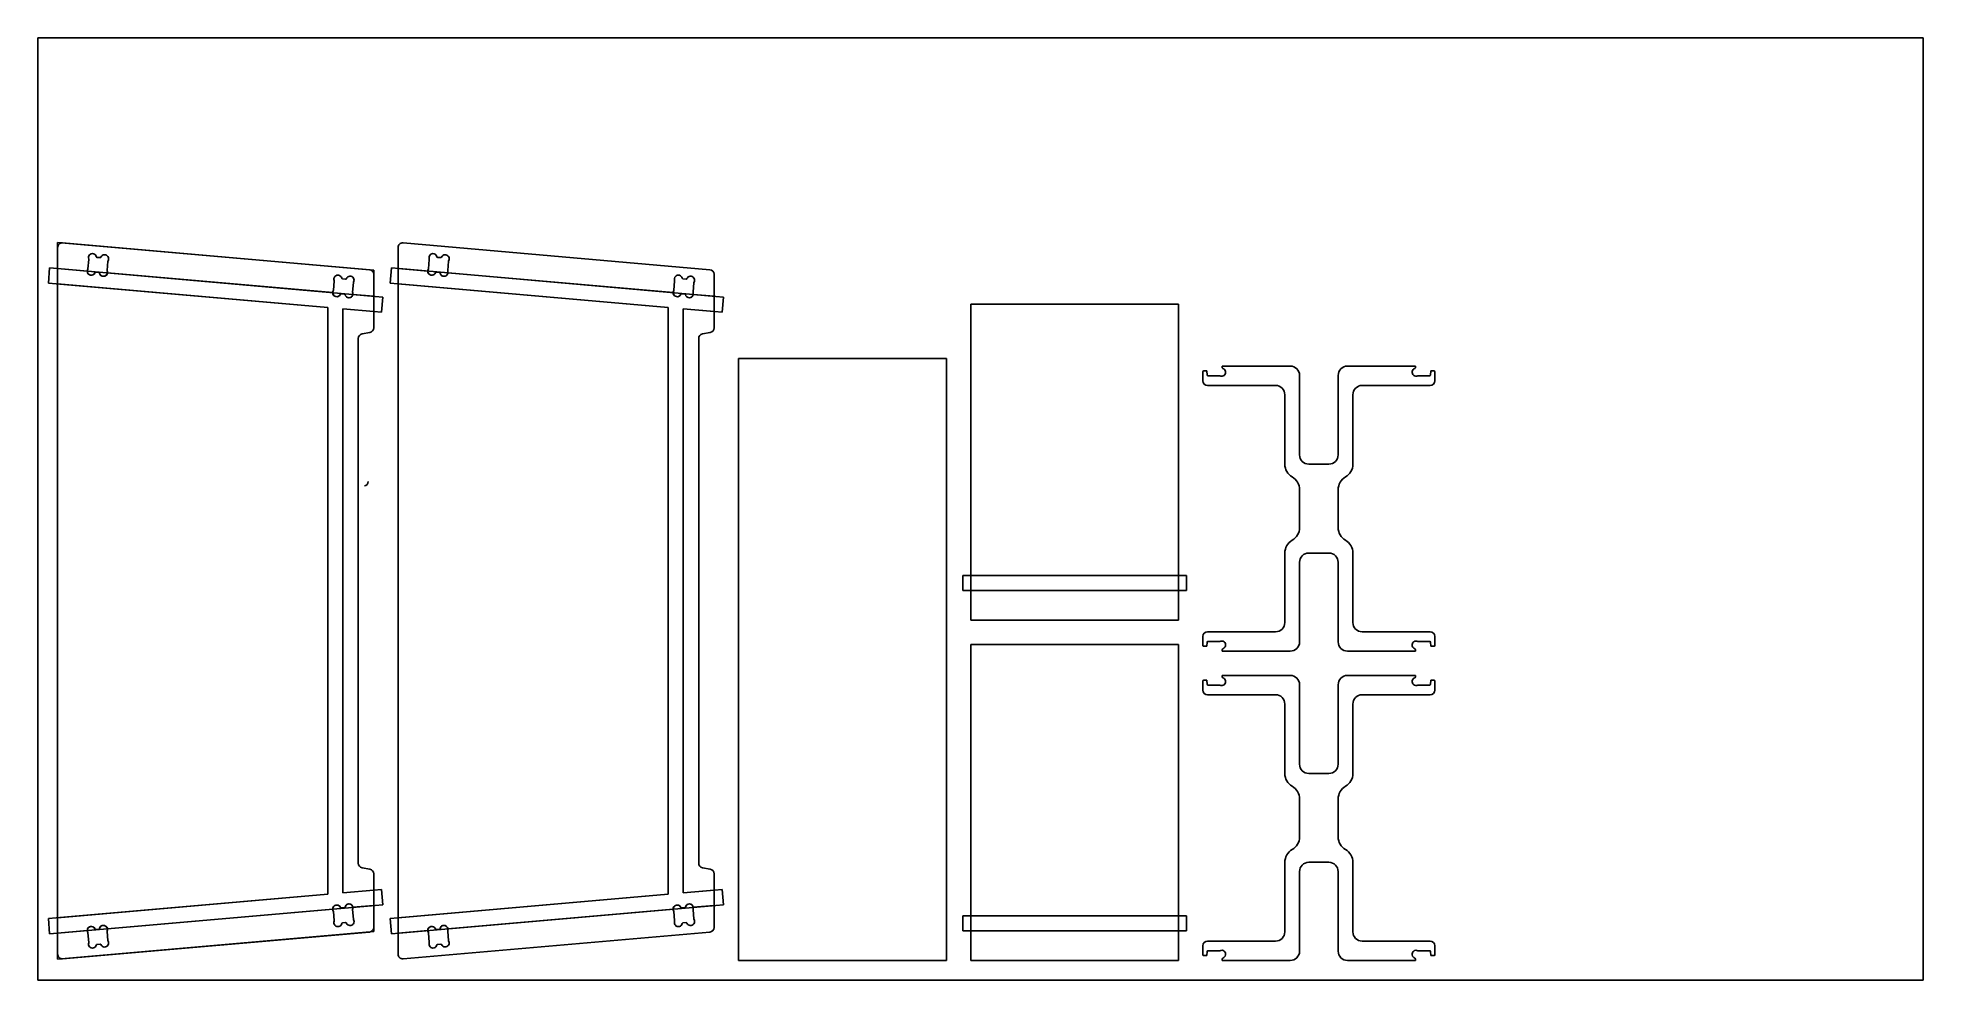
# Model space of a CAD drawing. Extents: x 0 to 96.1, y 0.2 to 48.2.
import ezdxf

# ---------------------------------------------------------------- set-up
doc = ezdxf.new("R2010")
doc.units = 0
doc.header["$MEASUREMENT"] = 0
doc.layers.get('0').update_dxf_attribs({"linetype": 'CONTINUOUS'})
for name, color, linetype in [('BOX_STOCK', 1, 'CONTINUOUS'), ('POCKETS', 171, 'CONTINUOUS'), ('PROFILES_INSIDE', 4, 'CONTINUOUS'), ('PROFILES_OUTSIDE', 6, 'CONTINUOUS')]:
    doc.layers.add(name, color=color, linetype=linetype)

msp = doc.modelspace()

# ---------------------------------------------------------------- linework, layer by layer
at = {"color": 7, "linetype": 'CONTINUOUS'}
for p, q in [((1.022, 36.438), (1.022, 37.512)), ((1.278, 37.747), (16.91, 36.38)), ((18.365, 37.512), (18.365, 36.438)), ((34.254, 36.38), (18.622, 37.747)), ((2.565, 36.419), (2.608, 36.908)), ((3.031, 37.008), (3.19, 36.994)), ((3.589, 36.822), (3.546, 36.334)), ((19.915, 36.419), (19.958, 36.908)), ((20.38, 37.008), (20.539, 36.994)), ((20.938, 36.822), (20.895, 36.333)), ((1.022, 36.438), (2.533, 36.305)), ((1.022, 36.438), (1.022, 35.658)), ((1.022, 3.352), (1.022, 35.658)), ((14.788, 34.454), (1.022, 35.658)), ((2.965, 36.248), (3.123, 36.234)), ((3.558, 36.216), (15.039, 35.211)), ((15.071, 35.325), (15.114, 35.814)), ((15.537, 35.914), (15.696, 35.9)), ((16.095, 35.728), (16.052, 35.239)), ((17.126, 36.145), (17.126, 35.029)), ((19.883, 36.305), (18.365, 36.438)), ((18.365, 35.658), (18.365, 36.438)), ((18.365, 35.658), (18.365, 3.352)), ((18.365, 35.658), (32.131, 34.454)), ((20.314, 36.247), (20.472, 36.233)), ((32.383, 35.211), (20.907, 36.215)), ((32.415, 35.325), (32.458, 35.814)), ((32.881, 35.914), (33.039, 35.9)), ((33.438, 35.728), (33.396, 35.239)), ((34.47, 35.029), (34.47, 36.145)), ((15.47, 35.153), (15.629, 35.14)), ((16.064, 35.122), (17.126, 35.029)), ((17.126, 34.249), (17.126, 35.029)), ((32.814, 35.153), (32.973, 35.14)), ((34.47, 35.029), (33.407, 35.122)), ((34.47, 35.029), (34.47, 34.249)), ((58.133, 34.624), (47.541, 34.624)), ((47.541, 34.624), (47.541, 20.798)), ((58.133, 20.798), (58.133, 34.624)), ((14.788, 4.557), (14.788, 34.454)), ((15.551, 34.387), (15.551, 4.624)), ((17.126, 34.249), (15.551, 34.387)), ((17.126, 34.249), (17.126, 33.41)), ((32.131, 34.454), (32.131, 4.557)), ((32.895, 4.624), (32.895, 34.387)), ((32.895, 34.387), (34.47, 34.249)), ((34.47, 33.41), (34.47, 34.249)), ((16.339, 6.136), (16.339, 32.874)), ((16.534, 33.107), (16.931, 33.177)), ((33.682, 32.874), (33.682, 6.136)), ((34.274, 33.177), (33.877, 33.107)), ((35.709, 31.855), (35.709, 1.184)), ((46.302, 31.855), (35.709, 31.855)), ((46.302, 1.184), (46.302, 31.855)), ((59.373, 31.182), (59.373, 30.72)), ((59.412, 31.222), (59.578, 31.222)), ((59.578, 31.222), (59.591, 31.012)), ((59.631, 30.976), (60.221, 30.976)), ((60.357, 31.468), (60.357, 31.388)), ((63.822, 31.468), (60.357, 31.468)), ((64.294, 26.942), (64.294, 30.995)), ((66.263, 30.995), (66.263, 26.942)), ((70.2, 31.468), (66.735, 31.468)), ((70.2, 31.388), (70.2, 31.468)), ((70.336, 30.976), (70.926, 30.976)), ((70.965, 31.012), (70.979, 31.222)), ((70.979, 31.222), (71.144, 31.222)), ((71.184, 30.72), (71.184, 31.182)), ((59.609, 30.483), (63.072, 30.483)), ((63.544, 30.011), (63.544, 26.47)), ((67.013, 26.47), (67.013, 30.011)), ((67.485, 30.483), (70.948, 30.483)), ((65.79, 26.47), (64.766, 26.47)), ((64.294, 25.171), (64.294, 23.243)), ((66.263, 23.243), (66.263, 25.171)), ((63.544, 21.944), (63.544, 18.402)), ((64.294, 17.418), (64.294, 21.471)), ((64.766, 21.944), (65.79, 21.944)), ((66.263, 21.471), (66.263, 17.418)), ((67.013, 18.402), (67.013, 21.944)), ((58.133, 20.798), (47.541, 20.798)), ((47.541, 20.039), (47.541, 20.798)), ((58.133, 20.798), (58.133, 20.039)), ((47.541, 20.039), (47.541, 18.524)), ((47.541, 20.039), (58.133, 20.039)), ((58.133, 18.524), (58.133, 20.039)), ((47.541, 18.524), (58.133, 18.524)), ((59.373, 17.694), (59.373, 17.231)), ((59.591, 17.401), (59.578, 17.192)), ((63.072, 17.93), (59.609, 17.93)), ((60.221, 17.438), (59.631, 17.438)), ((70.948, 17.93), (67.485, 17.93)), ((70.926, 17.438), (70.336, 17.438)), ((70.979, 17.192), (70.965, 17.401)), ((71.184, 17.231), (71.184, 17.694)), ((58.133, 17.284), (47.541, 17.284)), ((47.541, 17.284), (47.541, 3.459)), ((58.133, 3.459), (58.133, 17.284)), ((59.578, 17.192), (59.412, 17.192)), ((60.357, 17.025), (60.357, 16.945)), ((60.357, 16.945), (63.822, 16.945)), ((66.735, 16.945), (70.2, 16.945)), ((70.2, 16.945), (70.2, 17.025)), ((71.144, 17.192), (70.979, 17.192)), ((59.373, 15.421), (59.373, 14.958)), ((59.412, 15.46), (59.578, 15.46)), ((59.578, 15.46), (59.591, 15.251)), ((60.357, 15.706), (60.357, 15.627)), ((63.822, 15.706), (60.357, 15.706)), ((70.2, 15.706), (66.735, 15.706)), ((70.2, 15.627), (70.2, 15.706)), ((70.965, 15.251), (70.979, 15.46)), ((70.979, 15.46), (71.144, 15.46)), ((71.184, 14.958), (71.184, 15.421)), ((59.609, 14.722), (63.072, 14.722)), ((59.631, 15.214), (60.221, 15.214)), ((64.294, 11.18), (64.294, 15.234)), ((66.263, 15.234), (66.263, 11.18)), ((67.485, 14.722), (70.948, 14.722)), ((70.336, 15.214), (70.926, 15.214)), ((63.544, 14.249), (63.544, 10.708)), ((67.013, 10.708), (67.013, 14.249)), ((65.79, 10.708), (64.766, 10.708)), ((64.294, 9.409), (64.294, 7.481)), ((66.263, 7.481), (66.263, 9.409)), ((16.931, 5.833), (16.534, 5.903)), ((33.877, 5.903), (34.274, 5.833)), ((63.544, 6.182), (63.544, 2.641)), ((64.766, 6.182), (65.79, 6.182)), ((67.013, 2.641), (67.013, 6.182)), ((17.126, 5.601), (17.126, 4.761)), ((34.47, 4.761), (34.47, 5.601)), ((64.294, 1.656), (64.294, 5.71)), ((66.263, 5.71), (66.263, 1.656)), ((1.022, 3.352), (14.788, 4.557)), ((15.629, 3.871), (15.47, 3.857)), ((15.551, 4.624), (17.126, 4.761)), ((17.126, 3.982), (16.064, 3.889)), ((17.126, 3.982), (17.126, 4.761)), ((17.126, 3.982), (17.126, 2.866)), ((32.131, 4.557), (18.365, 3.352)), ((32.973, 3.871), (32.814, 3.857)), ((34.47, 4.761), (32.895, 4.624)), ((33.407, 3.889), (34.47, 3.982)), ((34.47, 4.761), (34.47, 3.982)), ((34.47, 2.866), (34.47, 3.982)), ((1.022, 3.352), (1.022, 2.573)), ((15.039, 3.799), (3.558, 2.795)), ((15.114, 3.196), (15.071, 3.685)), ((15.696, 3.11), (15.537, 3.097)), ((16.052, 3.771), (16.095, 3.282)), ((18.365, 2.573), (18.365, 3.352)), ((20.907, 2.795), (32.383, 3.799)), ((32.458, 3.196), (32.415, 3.685)), ((33.039, 3.11), (32.881, 3.097)), ((33.396, 3.771), (33.438, 3.282)), ((47.541, 3.459), (58.133, 3.459)), ((47.541, 2.699), (47.541, 3.459)), ((58.133, 3.459), (58.133, 2.699)), ((2.533, 2.705), (1.022, 2.573)), ((1.022, 1.498), (1.022, 2.573)), ((16.91, 2.631), (1.278, 1.263)), ((2.608, 2.102), (2.565, 2.591)), ((3.123, 2.777), (2.965, 2.763)), ((3.19, 2.016), (3.031, 2.002)), ((3.546, 2.677), (3.589, 2.188)), ((18.365, 2.573), (19.883, 2.705)), ((18.365, 2.573), (18.365, 1.498)), ((18.622, 1.263), (34.254, 2.631)), ((19.958, 2.103), (19.915, 2.592)), ((20.472, 2.777), (20.314, 2.763)), ((20.539, 2.017), (20.38, 2.003)), ((20.895, 2.677), (20.938, 2.189)), ((47.541, 2.699), (47.541, 1.184)), ((58.133, 2.699), (47.541, 2.699)), ((58.133, 1.184), (58.133, 2.699)), ((59.373, 1.932), (59.373, 1.469)), ((63.072, 2.168), (59.609, 2.168)), ((70.948, 2.168), (67.485, 2.168)), ((71.184, 1.469), (71.184, 1.932)), ((35.709, 1.184), (46.302, 1.184)), ((47.541, 1.184), (58.133, 1.184)), ((59.578, 1.43), (59.412, 1.43)), ((59.591, 1.639), (59.578, 1.43)), ((60.221, 1.676), (59.631, 1.676)), ((60.357, 1.264), (60.357, 1.184)), ((60.357, 1.184), (63.822, 1.184)), ((66.735, 1.184), (70.2, 1.184)), ((70.2, 1.184), (70.2, 1.264)), ((70.926, 1.676), (70.336, 1.676)), ((70.979, 1.43), (70.965, 1.639)), ((71.144, 1.43), (70.979, 1.43))]:
    msp.add_line(p, q, dxfattribs=at)
for centre, radius, start, end in [((1.258, 37.512), 0.236, 85, 180), ((18.602, 37.512), 0.236, 85, 180), ((2.797, 36.994), 0.204, 12.60048, 199.88784), ((2.569, 36.912), 0.0394, 355, 19.88784), ((3.034, 37.047), 0.0394, 192.60048, 265.00005), ((3.193, 37.033), 0.0394, 265.00005, 337.39954), ((3.417, 36.94), 0.204, 330.11219, 157.39954), ((3.628, 36.819), 0.0394, 150.11219, 175), ((20.147, 36.994), 0.204, 12.60048, 199.88784), ((19.918, 36.911), 0.0394, 355, 19.88784), ((20.384, 37.047), 0.0394, 192.60048, 265.00005), ((20.542, 37.033), 0.0394, 265.00005, 337.39954), ((20.767, 36.94), 0.204, 330.11219, 157.39954), ((20.977, 36.818), 0.0394, 150.11219, 175), ((2.737, 36.302), 0.204, 150.11212, 178.94475), ((2.737, 36.302), 0.204, 178.94475, 337.39954), ((2.526, 36.423), 0.0394, 330.11212, 355), ((2.961, 36.208), 0.0394, 85.00005, 157.39954), ((3.12, 36.194), 0.0394, 12.60048, 85.00005), ((3.357, 36.247), 0.204, 192.60048, 351.05519), ((3.585, 36.33), 0.0394, 175, 199.8879), ((3.357, 36.247), 0.204, 351.05519, 19.8879), ((15.303, 35.9), 0.204, 12.60048, 199.88784), ((15.075, 35.818), 0.0394, 355, 19.88784), ((15.54, 35.953), 0.0394, 192.60048, 265.00005), ((15.699, 35.939), 0.0394, 265.00005, 337.39954), ((15.923, 35.846), 0.204, 330.11219, 157.39954), ((16.134, 35.725), 0.0394, 150.11219, 175), ((16.89, 36.145), 0.236, 360, 85), ((20.086, 36.301), 0.204, 150.11212, 178.94475), ((20.086, 36.301), 0.204, 178.94475, 337.39954), ((19.876, 36.422), 0.0394, 330.11212, 355), ((20.31, 36.208), 0.0394, 85.00005, 157.39954), ((20.469, 36.194), 0.0394, 12.60048, 85.00005), ((20.706, 36.247), 0.204, 192.60048, 351.05519), ((20.935, 36.33), 0.0394, 175, 199.8879), ((20.706, 36.247), 0.204, 351.05519, 19.8879), ((32.647, 35.9), 0.204, 12.60048, 199.88784), ((32.419, 35.818), 0.0394, 355, 19.88784), ((32.884, 35.953), 0.0394, 192.60048, 265.00005), ((33.043, 35.939), 0.0394, 265.00005, 337.39954), ((33.267, 35.846), 0.204, 330.11219, 157.39954), ((33.478, 35.725), 0.0394, 150.11219, 175), ((34.233, 36.145), 0.236, 0, 85), ((15.243, 35.208), 0.204, 150.11212, 178.94475), ((15.243, 35.208), 0.204, 178.94475, 337.39954), ((15.032, 35.329), 0.0394, 330.11212, 355), ((15.467, 35.114), 0.0394, 85.00005, 157.39954), ((15.626, 35.1), 0.0394, 12.60048, 85.00005), ((15.863, 35.153), 0.204, 192.60048, 351.05519), ((16.091, 35.236), 0.0394, 175, 199.8879), ((15.863, 35.153), 0.204, 351.05519, 19.8879), ((32.586, 35.208), 0.204, 150.11212, 178.94475), ((32.586, 35.208), 0.204, 178.94475, 337.39954), ((32.376, 35.329), 0.0394, 330.11212, 355), ((32.811, 35.114), 0.0394, 85.00005, 157.39954), ((32.969, 35.1), 0.0394, 12.60048, 85.00005), ((33.206, 35.153), 0.204, 192.60048, 351.05519), ((33.435, 35.236), 0.0394, 175, 199.8879), ((33.206, 35.153), 0.204, 351.05519, 19.8879), ((16.575, 32.874), 0.236, 100, 180), ((16.89, 33.41), 0.236, 280, 360), ((33.918, 32.874), 0.236, 100, 180), ((34.233, 33.41), 0.236, 280, 0), ((59.412, 31.182), 0.0394, 90, 180), ((59.631, 31.015), 0.0394, 183.66194, 270), ((60.221, 30.936), 0.0394, 65.11211, 90), ((60.323, 31.157), 0.204, 245.11211, 72.39953), ((60.396, 31.388), 0.0394, 180, 252.39953), ((63.822, 30.995), 0.472, 0, 90), ((66.735, 30.995), 0.472, 90, 180), ((70.234, 31.157), 0.204, 107.60047, 294.88789), ((70.16, 31.388), 0.0394, 287.60047, 0), ((70.336, 30.936), 0.0394, 90, 114.88789), ((70.926, 31.015), 0.0394, 270, 356.33806), ((71.144, 31.182), 0.0394, 0, 90), ((59.609, 30.72), 0.236, 180, 270), ((63.072, 30.011), 0.472, 0, 90), ((67.485, 30.011), 0.472, 90, 180), ((70.948, 30.72), 0.236, 270, 0), ((64.766, 26.942), 0.472, 180, 270), ((65.79, 26.942), 0.472, 270, 0), ((64.294, 26.47), 0.75, 180, 240), ((66.263, 26.47), 0.75, 300, 0), ((63.544, 25.171), 0.75, 0, 60), ((67.013, 25.171), 0.75, 120, 180), ((63.544, 23.243), 0.75, 300, 0), ((67.013, 23.243), 0.75, 180, 240), ((64.294, 21.944), 0.75, 120, 180), ((66.263, 21.944), 0.75, 0, 60), ((64.766, 21.471), 0.472, 90, 180), ((65.79, 21.471), 0.472, 0, 90), ((63.072, 18.402), 0.472, 270, 0), ((67.485, 18.402), 0.472, 180, 270), ((59.609, 17.694), 0.236, 90, 180), ((59.631, 17.398), 0.0394, 90, 176.33806), ((60.221, 17.477), 0.0394, 270, 294.88789), ((60.323, 17.257), 0.204, 287.60047, 114.88789), ((63.822, 17.418), 0.472, 270, 0), ((66.735, 17.418), 0.472, 180, 270), ((70.234, 17.257), 0.204, 65.11211, 252.39953), ((70.336, 17.477), 0.0394, 245.11211, 270), ((70.926, 17.398), 0.0394, 3.66194, 90), ((70.948, 17.694), 0.236, 0, 90), ((59.412, 17.231), 0.0394, 180, 270), ((60.396, 17.025), 0.0394, 107.60047, 180), ((70.16, 17.025), 0.0394, 0, 72.39953), ((71.144, 17.231), 0.0394, 270, 0), ((59.412, 15.421), 0.0394, 90, 180), ((60.323, 15.395), 0.204, 245.11211, 72.39953), ((60.396, 15.627), 0.0394, 180, 252.39953), ((63.822, 15.234), 0.472, 0, 90), ((66.735, 15.234), 0.472, 90, 180), ((70.234, 15.395), 0.204, 107.60047, 294.88789), ((70.16, 15.627), 0.0394, 287.60047, 0), ((71.144, 15.421), 0.0394, 0, 90), ((59.609, 14.958), 0.236, 180, 270), ((59.631, 15.253), 0.0394, 183.66194, 270), ((60.221, 15.175), 0.0394, 65.11211, 90), ((63.072, 14.249), 0.472, 0, 90), ((67.485, 14.249), 0.472, 90, 180), ((70.336, 15.175), 0.0394, 90, 114.88789), ((70.926, 15.253), 0.0394, 270, 356.33806), ((70.948, 14.958), 0.236, 270, 0), ((64.294, 10.708), 0.75, 180, 240), ((64.766, 11.18), 0.472, 180, 270), ((65.79, 11.18), 0.472, 270, 0), ((66.263, 10.708), 0.75, 300, 0), ((63.544, 9.409), 0.75, 0, 60), ((67.013, 9.409), 0.75, 120, 180), ((64.294, 6.182), 0.75, 120, 180), ((63.544, 7.481), 0.75, 300, 0), ((67.013, 7.481), 0.75, 180, 240), ((66.263, 6.182), 0.75, 0, 60), ((16.575, 6.136), 0.236, 180, 260), ((16.89, 5.601), 0.236, 0, 80), ((33.918, 6.136), 0.236, 180, 260), ((34.233, 5.601), 0.236, 0, 80), ((64.766, 5.71), 0.472, 90, 180), ((65.79, 5.71), 0.472, 0, 90), ((15.243, 3.803), 0.204, 22.60048, 181.05519), ((15.467, 3.896), 0.0394, 202.60048, 275.00005), ((15.626, 3.91), 0.0394, 275.00005, 347.39954), ((15.863, 3.857), 0.204, 8.94475, 167.39954), ((15.863, 3.857), 0.204, 340.11219, 8.94475), ((32.586, 3.803), 0.204, 22.60048, 181.05519), ((32.811, 3.896), 0.0394, 202.60048, 275.00005), ((32.969, 3.91), 0.0394, 275.00005, 347.39954), ((33.206, 3.857), 0.204, 8.94475, 167.39954), ((33.206, 3.857), 0.204, 340.11219, 8.94475), ((2.737, 2.709), 0.204, 22.60048, 181.05519), ((3.357, 2.763), 0.204, 8.94475, 167.39954), ((15.243, 3.803), 0.204, 181.05519, 209.88784), ((15.032, 3.682), 0.0394, 5, 29.88784), ((15.303, 3.11), 0.204, 160.11212, 347.39954), ((15.075, 3.193), 0.0394, 340.11212, 5), ((15.54, 3.057), 0.0394, 95.00005, 167.39954), ((15.699, 3.071), 0.0394, 22.60048, 95.00005), ((15.923, 3.165), 0.204, 202.60048, 29.8879), ((16.091, 3.774), 0.0394, 160.11219, 185), ((16.134, 3.286), 0.0394, 185, 209.8879), ((20.086, 2.709), 0.204, 22.60048, 181.05519), ((20.706, 2.763), 0.204, 8.94475, 167.39954), ((32.586, 3.803), 0.204, 181.05519, 209.88784), ((32.376, 3.682), 0.0394, 5, 29.88784), ((32.647, 3.11), 0.204, 160.11212, 347.39954), ((32.419, 3.193), 0.0394, 340.11212, 5), ((32.884, 3.057), 0.0394, 95.00005, 167.39954), ((33.043, 3.071), 0.0394, 22.60048, 95.00005), ((33.267, 3.165), 0.204, 202.60048, 29.8879), ((33.435, 3.774), 0.0394, 160.11219, 185), ((33.478, 3.286), 0.0394, 185, 209.8879), ((2.737, 2.709), 0.204, 181.05519, 209.88784), ((2.526, 2.588), 0.0394, 5, 29.88784), ((2.797, 2.016), 0.204, 160.11212, 347.39954), ((2.569, 2.099), 0.0394, 340.11212, 5), ((2.961, 2.802), 0.0394, 202.60048, 275.00005), ((3.034, 1.963), 0.0394, 95.00005, 167.39954), ((3.12, 2.816), 0.0394, 275.00005, 347.39954), ((3.193, 1.977), 0.0394, 22.60048, 95.00005), ((3.417, 2.07), 0.204, 202.60048, 29.8879), ((3.585, 2.68), 0.0394, 160.11219, 185), ((3.357, 2.763), 0.204, 340.11219, 8.94475), ((3.628, 2.191), 0.0394, 185, 209.8879), ((16.89, 2.866), 0.236, 275, 0), ((20.086, 2.709), 0.204, 181.05519, 209.88784), ((19.876, 2.588), 0.0394, 5, 29.88784), ((20.147, 2.017), 0.204, 160.11212, 347.39954), ((19.918, 2.099), 0.0394, 340.11212, 5), ((20.31, 2.803), 0.0394, 202.60048, 275.00005), ((20.384, 1.964), 0.0394, 95.00005, 167.39954), ((20.469, 2.816), 0.0394, 275.00005, 347.39954), ((20.542, 1.978), 0.0394, 22.60048, 95.00005), ((20.767, 2.071), 0.204, 202.60048, 29.8879), ((20.935, 2.681), 0.0394, 160.11219, 185), ((20.706, 2.763), 0.204, 340.11219, 8.94475), ((20.977, 2.192), 0.0394, 185, 209.8879), ((34.233, 2.866), 0.236, 275, 0), ((59.609, 1.932), 0.236, 90, 180), ((63.072, 2.641), 0.472, 270, 0), ((67.485, 2.641), 0.472, 180, 270), ((70.948, 1.932), 0.236, 0, 90), ((1.258, 1.498), 0.236, 180, 275), ((18.602, 1.498), 0.236, 180, 275), ((59.412, 1.469), 0.0394, 180, 270), ((59.631, 1.637), 0.0394, 90, 176.33806), ((60.221, 1.715), 0.0394, 270, 294.88789), ((60.323, 1.495), 0.204, 287.60047, 114.88789), ((60.396, 1.264), 0.0394, 107.60047, 180), ((63.822, 1.656), 0.472, 270, 0), ((66.735, 1.656), 0.472, 180, 270), ((70.234, 1.495), 0.204, 65.11211, 252.39953), ((70.16, 1.264), 0.0394, 0, 72.39953), ((70.336, 1.715), 0.0394, 245.11211, 270), ((70.926, 1.637), 0.0394, 3.66194, 90), ((71.144, 1.469), 0.0394, 270, 0)]:
    msp.add_arc(centre, radius, start, end, dxfattribs=at)
at = {"layer": 'BOX_STOCK'}
for p, q in [((96.071, 48.202), (0.008, 48.202)), ((0.008, 48.202), (0.008, 0.171)), ((96.071, 0.171), (96.071, 48.202)), ((0.008, 0.171), (96.071, 0.171))]:
    msp.add_line(p, q, dxfattribs=at)
at = {"layer": 'POCKETS'}
for p, q in [((0.617, 36.473), (0.55, 35.699)), ((0.55, 35.699), (0.942, 35.665)), ((1.009, 36.439), (0.617, 36.473)), ((0.942, 35.665), (14.788, 34.454)), ((17.206, 35.022), (1.009, 36.439)), ((18.026, 36.467), (17.959, 35.694)), ((17.959, 35.694), (18.351, 35.659)), ((18.418, 36.433), (18.026, 36.467)), ((18.351, 35.659), (32.131, 34.454)), ((34.549, 35.022), (18.418, 36.433)), ((17.598, 34.987), (17.206, 35.022)), ((17.53, 34.214), (17.598, 34.987)), ((34.942, 34.987), (34.549, 35.022)), ((34.874, 34.214), (34.942, 34.987)), ((14.788, 34.454), (14.788, 4.557)), ((15.551, 34.387), (17.138, 34.248)), ((15.551, 4.624), (15.551, 34.387)), ((17.138, 34.248), (17.53, 34.214)), ((32.131, 34.454), (32.131, 4.557)), ((32.895, 34.387), (34.482, 34.248)), ((32.895, 4.624), (32.895, 34.387)), ((34.482, 34.248), (34.874, 34.214)), ((58.527, 20.798), (47.147, 20.798)), ((47.147, 20.798), (47.147, 20.039)), ((58.527, 20.039), (58.527, 20.798)), ((47.147, 20.039), (58.527, 20.039)), ((14.788, 4.557), (0.942, 3.345)), ((1.009, 2.572), (17.206, 3.989)), ((17.138, 4.762), (15.551, 4.624)), ((17.53, 4.797), (17.138, 4.762)), ((17.206, 3.989), (17.598, 4.023)), ((17.598, 4.023), (17.53, 4.797)), ((32.131, 4.557), (18.351, 3.351)), ((18.418, 2.577), (34.549, 3.989)), ((34.482, 4.762), (32.895, 4.624)), ((34.874, 4.797), (34.482, 4.762)), ((34.549, 3.989), (34.942, 4.023)), ((34.942, 4.023), (34.874, 4.797)), ((0.942, 3.345), (0.55, 3.311)), ((0.55, 3.311), (0.617, 2.537)), ((18.351, 3.351), (17.959, 3.317)), ((17.959, 3.317), (18.026, 2.543)), ((58.527, 3.459), (47.147, 3.459)), ((47.147, 3.459), (47.147, 2.699)), ((58.527, 2.699), (58.527, 3.459)), ((0.617, 2.537), (1.009, 2.572)), ((18.026, 2.543), (18.418, 2.577)), ((47.147, 2.699), (58.527, 2.699))]:
    msp.add_line(p, q, dxfattribs=at)
at = {"layer": 'PROFILES_INSIDE'}
for p, q in [((2.608, 36.908), (2.565, 36.419)), ((3.19, 36.994), (3.031, 37.008)), ((3.546, 36.334), (3.589, 36.822)), ((19.958, 36.908), (19.915, 36.419)), ((20.539, 36.994), (20.38, 37.008)), ((20.895, 36.333), (20.938, 36.822)), ((2.965, 36.248), (3.123, 36.234)), ((15.114, 35.814), (15.071, 35.325)), ((15.696, 35.9), (15.537, 35.914)), ((16.052, 35.239), (16.095, 35.728)), ((20.314, 36.247), (20.472, 36.233)), ((32.458, 35.814), (32.415, 35.325)), ((33.039, 35.9), (32.881, 35.914)), ((33.396, 35.239), (33.438, 35.728)), ((15.47, 35.153), (15.629, 35.14)), ((32.814, 35.153), (32.973, 35.14)), ((15.629, 3.871), (15.47, 3.857)), ((32.973, 3.871), (32.814, 3.857)), ((15.071, 3.685), (15.114, 3.196)), ((15.537, 3.097), (15.696, 3.11)), ((16.095, 3.282), (16.052, 3.771)), ((32.415, 3.685), (32.458, 3.196)), ((32.881, 3.097), (33.039, 3.11)), ((33.438, 3.282), (33.396, 3.771)), ((2.565, 2.591), (2.608, 2.102)), ((3.123, 2.777), (2.965, 2.763)), ((3.031, 2.002), (3.19, 2.016)), ((3.589, 2.188), (3.546, 2.677)), ((19.915, 2.592), (19.958, 2.103)), ((20.472, 2.777), (20.314, 2.763)), ((20.38, 2.003), (20.539, 2.017)), ((20.938, 2.189), (20.895, 2.677))]:
    msp.add_line(p, q, dxfattribs=at)
for centre, radius, start, end in [((2.797, 36.994), 0.204, 12.60048, 199.88784), ((2.569, 36.912), 0.0394, 355, 19.88784), ((3.034, 37.047), 0.0394, 192.60048, 265.00005), ((3.193, 37.033), 0.0394, 265.00005, 337.39954), ((3.417, 36.94), 0.204, 330.11219, 157.39954), ((3.628, 36.819), 0.0394, 150.11219, 175), ((20.147, 36.994), 0.204, 12.60048, 199.88784), ((19.918, 36.911), 0.0394, 355, 19.88784), ((20.384, 37.047), 0.0394, 192.60048, 265.00005), ((20.542, 37.033), 0.0394, 265.00005, 337.39954), ((20.767, 36.94), 0.204, 330.11219, 157.39954), ((20.977, 36.818), 0.0394, 150.11219, 175), ((2.737, 36.302), 0.204, 150.11212, 337.39954), ((2.526, 36.423), 0.0394, 330.11212, 355), ((2.961, 36.208), 0.0394, 85.00005, 157.39954), ((3.12, 36.194), 0.0394, 12.60048, 85.00005), ((3.357, 36.247), 0.204, 192.60048, 19.8879), ((3.585, 36.33), 0.0394, 175, 199.8879), ((15.303, 35.9), 0.204, 12.60048, 199.88784), ((15.075, 35.818), 0.0394, 355, 19.88784), ((15.54, 35.953), 0.0394, 192.60048, 265.00005), ((15.699, 35.939), 0.0394, 265.00005, 337.39954), ((15.923, 35.846), 0.204, 330.11219, 157.39954), ((16.134, 35.725), 0.0394, 150.11219, 175), ((20.086, 36.301), 0.204, 150.11212, 337.39954), ((19.876, 36.422), 0.0394, 330.11212, 355), ((20.31, 36.208), 0.0394, 85.00005, 157.39954), ((20.469, 36.194), 0.0394, 12.60048, 85.00005), ((20.706, 36.247), 0.204, 192.60048, 19.8879), ((20.935, 36.33), 0.0394, 175, 199.8879), ((32.647, 35.9), 0.204, 12.60048, 199.88784), ((32.419, 35.818), 0.0394, 355, 19.88784), ((32.884, 35.953), 0.0394, 192.60048, 265.00005), ((33.043, 35.939), 0.0394, 265.00005, 337.39954), ((33.267, 35.846), 0.204, 330.11219, 157.39954), ((33.478, 35.725), 0.0394, 150.11219, 175), ((15.243, 35.208), 0.204, 150.11212, 337.39954), ((15.032, 35.329), 0.0394, 330.11212, 355), ((15.467, 35.114), 0.0394, 85.00005, 157.39954), ((15.626, 35.1), 0.0394, 12.60048, 85.00005), ((15.863, 35.153), 0.204, 192.60048, 19.8879), ((16.091, 35.236), 0.0394, 175, 199.8879), ((32.586, 35.208), 0.204, 150.11212, 337.39954), ((32.376, 35.329), 0.0394, 330.11212, 355), ((32.811, 35.114), 0.0394, 85.00005, 157.39954), ((32.969, 35.1), 0.0394, 12.60048, 85.00005), ((33.206, 35.153), 0.204, 192.60048, 19.8879), ((33.435, 35.236), 0.0394, 175, 199.8879), ((16.612, 25.592), 0.236, 280, 0), ((15.243, 3.803), 0.204, 22.60048, 209.88784), ((15.467, 3.896), 0.0394, 202.60048, 275.00005), ((15.626, 3.91), 0.0394, 275.00005, 347.39954), ((15.863, 3.857), 0.204, 340.11219, 167.39954), ((32.586, 3.803), 0.204, 22.60048, 209.88784), ((32.811, 3.896), 0.0394, 202.60048, 275.00005), ((32.969, 3.91), 0.0394, 275.00005, 347.39954), ((33.206, 3.857), 0.204, 340.11219, 167.39954), ((2.737, 2.709), 0.204, 22.60048, 209.88784), ((3.357, 2.763), 0.204, 340.11219, 167.39954), ((15.032, 3.682), 0.0394, 5, 29.88784), ((15.303, 3.11), 0.204, 160.11212, 347.39954), ((15.075, 3.193), 0.0394, 340.11212, 5), ((15.54, 3.057), 0.0394, 95.00005, 167.39954), ((15.699, 3.071), 0.0394, 22.60048, 95.00005), ((15.923, 3.165), 0.204, 202.60048, 29.8879), ((16.091, 3.774), 0.0394, 160.11219, 185), ((16.134, 3.286), 0.0394, 185, 209.8879), ((20.086, 2.709), 0.204, 22.60048, 209.88784), ((20.706, 2.763), 0.204, 340.11219, 167.39954), ((32.376, 3.682), 0.0394, 5, 29.88784), ((32.647, 3.11), 0.204, 160.11212, 347.39954), ((32.419, 3.193), 0.0394, 340.11212, 5), ((32.884, 3.057), 0.0394, 95.00005, 167.39954), ((33.043, 3.071), 0.0394, 22.60048, 95.00005), ((33.267, 3.165), 0.204, 202.60048, 29.8879), ((33.435, 3.774), 0.0394, 160.11219, 185), ((33.478, 3.286), 0.0394, 185, 209.8879), ((2.526, 2.588), 0.0394, 5, 29.88784), ((2.797, 2.016), 0.204, 160.11212, 347.39954), ((2.569, 2.099), 0.0394, 340.11212, 5), ((2.961, 2.802), 0.0394, 202.60048, 275.00005), ((3.034, 1.963), 0.0394, 95.00005, 167.39954), ((3.12, 2.816), 0.0394, 275.00005, 347.39954), ((3.193, 1.977), 0.0394, 22.60048, 95.00005), ((3.417, 2.07), 0.204, 202.60048, 29.8879), ((3.585, 2.68), 0.0394, 160.11219, 185), ((3.628, 2.191), 0.0394, 185, 209.8879), ((19.876, 2.588), 0.0394, 5, 29.88784), ((20.147, 2.017), 0.204, 160.11212, 347.39954), ((19.918, 2.099), 0.0394, 340.11212, 5), ((20.31, 2.803), 0.0394, 202.60048, 275.00005), ((20.384, 1.964), 0.0394, 95.00005, 167.39954), ((20.469, 2.816), 0.0394, 275.00005, 347.39954), ((20.542, 1.978), 0.0394, 22.60048, 95.00005), ((20.767, 2.071), 0.204, 202.60048, 29.8879), ((20.935, 2.681), 0.0394, 160.11219, 185), ((20.977, 2.192), 0.0394, 185, 209.8879)]:
    msp.add_arc(centre, radius, start, end, dxfattribs=at)
at = {"layer": 'PROFILES_OUTSIDE'}
for p, q in [((17.126, 36.361), (1.022, 37.77)), ((1.022, 37.77), (1.022, 1.24)), ((18.365, 37.512), (18.365, 1.498)), ((34.254, 36.38), (18.622, 37.747)), ((17.126, 33.41), (17.126, 36.361)), ((34.47, 33.41), (34.47, 36.145)), ((47.541, 34.624), (47.541, 18.524)), ((58.133, 34.624), (47.541, 34.624)), ((58.133, 18.524), (58.133, 34.624)), ((16.339, 6.136), (16.339, 32.874)), ((16.534, 33.107), (16.931, 33.177)), ((33.682, 6.136), (33.682, 32.874)), ((33.877, 33.107), (34.274, 33.177)), ((46.302, 31.855), (35.709, 31.855)), ((35.709, 31.855), (35.709, 1.184)), ((46.302, 1.184), (46.302, 31.855)), ((59.373, 31.182), (59.373, 30.72)), ((59.578, 31.222), (59.412, 31.222)), ((59.591, 31.012), (59.578, 31.222)), ((60.221, 30.976), (59.631, 30.976)), ((60.357, 31.468), (60.357, 31.388)), ((63.822, 31.468), (60.357, 31.468)), ((64.294, 26.942), (64.294, 30.995)), ((66.263, 30.995), (66.263, 26.942)), ((70.2, 31.468), (66.735, 31.468)), ((70.2, 31.388), (70.2, 31.468)), ((70.926, 30.976), (70.336, 30.976)), ((70.979, 31.222), (70.965, 31.012)), ((71.144, 31.222), (70.979, 31.222)), ((71.184, 30.72), (71.184, 31.182)), ((59.609, 30.483), (63.072, 30.483)), ((63.544, 30.011), (63.544, 26.47)), ((67.013, 26.47), (67.013, 30.011)), ((67.485, 30.483), (70.948, 30.483)), ((65.79, 26.47), (64.766, 26.47)), ((64.294, 25.171), (64.294, 23.243)), ((66.263, 23.243), (66.263, 25.171)), ((63.544, 21.944), (63.544, 18.402)), ((64.294, 17.418), (64.294, 21.471)), ((64.766, 21.944), (65.79, 21.944)), ((66.263, 21.471), (66.263, 17.418)), ((67.013, 18.402), (67.013, 21.944)), ((47.541, 18.524), (58.133, 18.524)), ((59.373, 17.694), (59.373, 17.231)), ((59.578, 17.192), (59.591, 17.401)), ((63.072, 17.93), (59.609, 17.93)), ((59.631, 17.438), (60.221, 17.438)), ((70.948, 17.93), (67.485, 17.93)), ((70.336, 17.438), (70.926, 17.438)), ((70.965, 17.401), (70.979, 17.192)), ((71.184, 17.231), (71.184, 17.694)), ((58.133, 17.284), (47.541, 17.284)), ((47.541, 17.284), (47.541, 1.184)), ((58.133, 1.184), (58.133, 17.284)), ((59.412, 17.192), (59.578, 17.192)), ((60.357, 17.025), (60.357, 16.945)), ((60.357, 16.945), (63.822, 16.945)), ((66.735, 16.945), (70.2, 16.945)), ((70.2, 16.945), (70.2, 17.025)), ((70.979, 17.192), (71.144, 17.192)), ((59.373, 15.421), (59.373, 14.958)), ((59.578, 15.46), (59.412, 15.46)), ((59.591, 15.251), (59.578, 15.46)), ((60.357, 15.706), (60.357, 15.627)), ((63.822, 15.706), (60.357, 15.706)), ((70.2, 15.706), (66.735, 15.706)), ((70.2, 15.627), (70.2, 15.706)), ((70.979, 15.46), (70.965, 15.251)), ((71.144, 15.46), (70.979, 15.46)), ((71.184, 14.958), (71.184, 15.421)), ((59.609, 14.722), (63.072, 14.722)), ((60.221, 15.214), (59.631, 15.214)), ((64.294, 11.18), (64.294, 15.234)), ((66.263, 15.234), (66.263, 11.18)), ((67.485, 14.722), (70.948, 14.722)), ((70.926, 15.214), (70.336, 15.214)), ((63.544, 14.249), (63.544, 10.708)), ((67.013, 10.708), (67.013, 14.249)), ((65.79, 10.708), (64.766, 10.708)), ((64.294, 9.409), (64.294, 7.481)), ((66.263, 7.481), (66.263, 9.409)), ((16.931, 5.833), (16.534, 5.903)), ((34.274, 5.833), (33.877, 5.903)), ((63.544, 6.182), (63.544, 2.641)), ((64.766, 6.182), (65.79, 6.182)), ((67.013, 2.641), (67.013, 6.182)), ((17.126, 2.649), (17.126, 5.601)), ((34.47, 2.866), (34.47, 5.601)), ((64.294, 1.656), (64.294, 5.71)), ((66.263, 5.71), (66.263, 1.656)), ((1.022, 1.24), (17.126, 2.649)), ((18.622, 1.263), (34.254, 2.631)), ((59.373, 1.932), (59.373, 1.469)), ((63.072, 2.168), (59.609, 2.168)), ((70.948, 2.168), (67.485, 2.168)), ((71.184, 1.469), (71.184, 1.932)), ((35.709, 1.184), (46.302, 1.184)), ((47.541, 1.184), (58.133, 1.184)), ((59.412, 1.43), (59.578, 1.43)), ((59.578, 1.43), (59.591, 1.639)), ((59.631, 1.676), (60.221, 1.676)), ((60.357, 1.264), (60.357, 1.184)), ((60.357, 1.184), (63.822, 1.184)), ((66.735, 1.184), (70.2, 1.184)), ((70.2, 1.184), (70.2, 1.264)), ((70.336, 1.676), (70.926, 1.676)), ((70.965, 1.639), (70.979, 1.43)), ((70.979, 1.43), (71.144, 1.43))]:
    msp.add_line(p, q, dxfattribs=at)
for centre, radius, start, end in [((18.602, 37.512), 0.236, 85, 180), ((34.233, 36.145), 0.236, 0, 85), ((16.575, 32.874), 0.236, 100, 180), ((16.89, 33.41), 0.236, 280, 360), ((33.918, 32.874), 0.236, 100, 180), ((34.233, 33.41), 0.236, 280, 0), ((59.412, 31.182), 0.0394, 90, 180), ((59.631, 31.015), 0.0394, 183.66194, 270), ((60.221, 30.936), 0.0394, 65.11211, 90), ((60.323, 31.157), 0.204, 245.11211, 72.39953), ((60.396, 31.388), 0.0394, 180, 252.39953), ((63.822, 30.995), 0.472, 0, 90), ((66.735, 30.995), 0.472, 90, 180), ((70.234, 31.157), 0.204, 107.60047, 294.88789), ((70.16, 31.388), 0.0394, 287.60047, 0), ((70.336, 30.936), 0.0394, 90, 114.88789), ((70.926, 31.015), 0.0394, 270, 356.33806), ((71.144, 31.182), 0.0394, 0, 90), ((59.609, 30.72), 0.236, 180, 270), ((63.072, 30.011), 0.472, 0, 90), ((67.485, 30.011), 0.472, 90, 180), ((70.948, 30.72), 0.236, 270, 0), ((64.766, 26.942), 0.472, 180, 270), ((65.79, 26.942), 0.472, 270, 0), ((64.294, 26.47), 0.75, 180, 240), ((66.263, 26.47), 0.75, 300, 0), ((63.544, 25.171), 0.75, 0, 60), ((67.013, 25.171), 0.75, 120, 180), ((63.544, 23.243), 0.75, 300, 0), ((67.013, 23.243), 0.75, 180, 240), ((64.294, 21.944), 0.75, 120, 180), ((66.263, 21.944), 0.75, 0, 60), ((64.766, 21.471), 0.472, 90, 180), ((65.79, 21.471), 0.472, 0, 90), ((63.072, 18.402), 0.472, 270, 0), ((67.485, 18.402), 0.472, 180, 270), ((59.609, 17.694), 0.236, 90, 180), ((59.631, 17.398), 0.0394, 90, 176.33806), ((60.221, 17.477), 0.0394, 270, 294.88789), ((60.323, 17.257), 0.204, 287.60047, 114.88789), ((63.822, 17.418), 0.472, 270, 0), ((66.735, 17.418), 0.472, 180, 270), ((70.234, 17.257), 0.204, 65.11211, 252.39953), ((70.336, 17.477), 0.0394, 245.11211, 270), ((70.926, 17.398), 0.0394, 3.66194, 90), ((70.948, 17.694), 0.236, 0, 90), ((59.412, 17.231), 0.0394, 180, 270), ((60.396, 17.025), 0.0394, 107.60047, 180), ((70.16, 17.025), 0.0394, 0, 72.39953), ((71.144, 17.231), 0.0394, 270, 0), ((59.412, 15.421), 0.0394, 90, 180), ((60.323, 15.395), 0.204, 245.11211, 72.39953), ((60.396, 15.627), 0.0394, 180, 252.39953), ((63.822, 15.234), 0.472, 0, 90), ((66.735, 15.234), 0.472, 90, 180), ((70.234, 15.395), 0.204, 107.60047, 294.88789), ((70.16, 15.627), 0.0394, 287.60047, 0), ((71.144, 15.421), 0.0394, 0, 90), ((59.609, 14.958), 0.236, 180, 270), ((59.631, 15.253), 0.0394, 183.66194, 270), ((60.221, 15.175), 0.0394, 65.11211, 90), ((63.072, 14.249), 0.472, 0, 90), ((67.485, 14.249), 0.472, 90, 180), ((70.336, 15.175), 0.0394, 90, 114.88789), ((70.926, 15.253), 0.0394, 270, 356.33806), ((70.948, 14.958), 0.236, 270, 0), ((64.294, 10.708), 0.75, 180, 240), ((64.766, 11.18), 0.472, 180, 270), ((65.79, 11.18), 0.472, 270, 0), ((66.263, 10.708), 0.75, 300, 0), ((63.544, 9.409), 0.75, 0, 60), ((67.013, 9.409), 0.75, 120, 180), ((64.294, 6.182), 0.75, 120, 180), ((63.544, 7.481), 0.75, 300, 0), ((67.013, 7.481), 0.75, 180, 240), ((66.263, 6.182), 0.75, 0, 60), ((16.575, 6.136), 0.236, 180, 260), ((16.89, 5.601), 0.236, 0, 80), ((33.918, 6.136), 0.236, 180, 260), ((34.233, 5.601), 0.236, 0, 80), ((64.766, 5.71), 0.472, 90, 180), ((65.79, 5.71), 0.472, 0, 90), ((34.233, 2.866), 0.236, 275, 0), ((59.609, 1.932), 0.236, 90, 180), ((63.072, 2.641), 0.472, 270, 0), ((67.485, 2.641), 0.472, 180, 270), ((70.948, 1.932), 0.236, 0, 90), ((18.602, 1.498), 0.236, 180, 275), ((59.412, 1.469), 0.0394, 180, 270), ((59.631, 1.637), 0.0394, 90, 176.33806), ((60.221, 1.715), 0.0394, 270, 294.88789), ((60.323, 1.495), 0.204, 287.60047, 114.88789), ((60.396, 1.264), 0.0394, 107.60047, 180), ((63.822, 1.656), 0.472, 270, 0), ((66.735, 1.656), 0.472, 180, 270), ((70.234, 1.495), 0.204, 65.11211, 252.39953), ((70.16, 1.264), 0.0394, 0, 72.39953), ((70.336, 1.715), 0.0394, 245.11211, 270), ((70.926, 1.637), 0.0394, 3.66194, 90), ((71.144, 1.469), 0.0394, 270, 0)]:
    msp.add_arc(centre, radius, start, end, dxfattribs=at)

doc.saveas('drawing.dxf')
